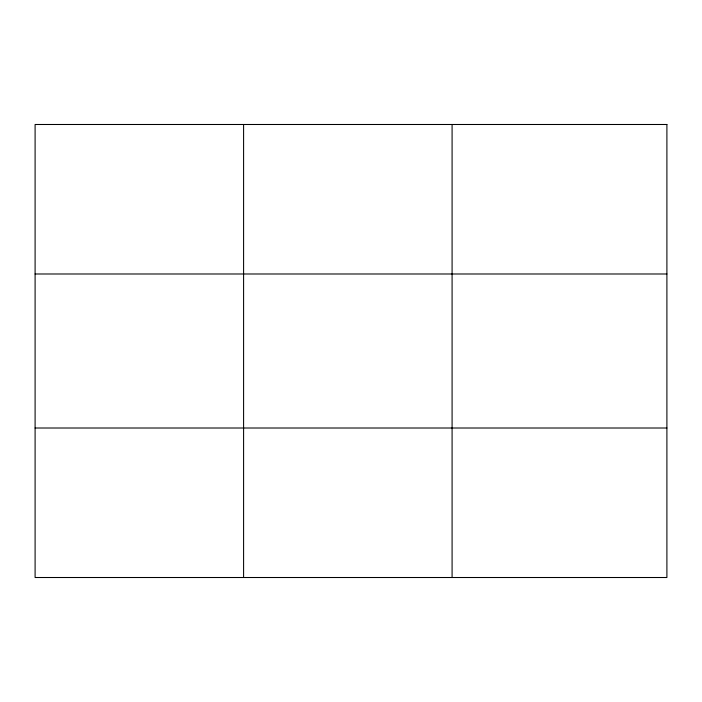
<?xml version="1.0" encoding="UTF-8"?>
<svg xmlns="http://www.w3.org/2000/svg" width="702" height="702" viewBox="0 0 702 702"><rect width="100%" height="100%" fill="white"/><g stroke="black" fill="none" stroke-linecap="round" stroke-linejoin="round"><path stroke-width="1.05" d="M243.594 124.491L243.594 577.509M452.088 124.491L452.088 577.509M35.1 273.991L666.9 273.991M35.1 428.009L666.9 428.009M666.9 124.491L666.9 577.509L35.1 577.509L35.1 124.491L666.9 124.491"/></g></svg>
